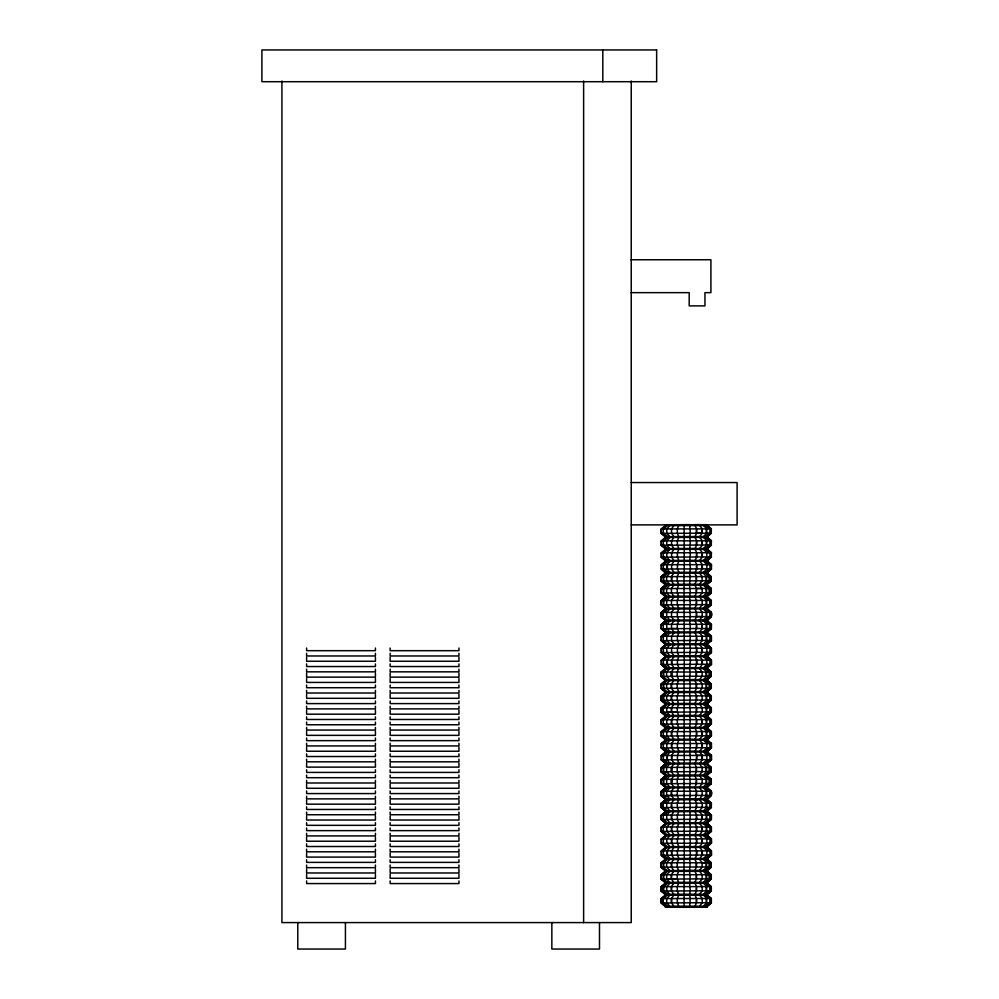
<?xml version="1.0" encoding="UTF-8"?>
<svg xmlns="http://www.w3.org/2000/svg" width="999" height="999" viewBox="0 0 999 999"><rect width="100%" height="100%" fill="white"/><g stroke="black" fill="none" stroke-linecap="round" stroke-linejoin="round"><path stroke-width="1.5" d="M684.14 525.474L684.165 536.55L707.429 536.6L711.388 533.179L661.188 533.354L661.176 529.095L665.297 525.649L707.404 525.536L711.375 528.921L711.188 533.229L707.429 536.6M707.467 548.526L711.226 545.142L711.413 540.846L707.442 537.45L684.165 537.4L684.203 548.476L707.467 548.526L711.425 545.104L709.29 545.067L705.581 548.501M707.504 560.451L711.251 557.067L711.438 552.772L707.467 549.375L684.203 549.325L684.24 560.389L707.504 560.451L711.45 557.03L709.327 556.992L705.606 560.427M707.367 572.402L711.288 568.993L711.475 564.697L707.504 561.301L699.812 561.226L684.24 561.251L684.265 572.315L678.596 572.34M684.04 585.102L684.065 596.166L707.329 596.216L711.288 592.794L711.276 588.548L707.304 585.152L665.197 585.264L661.076 588.723L661.088 592.981L665.059 596.366L666.333 596.403M684.065 597.015L684.103 608.091L707.367 608.141L711.313 604.72L711.3 600.461L707.329 597.077L665.234 597.19L661.113 600.636L661.126 604.894L665.097 608.291L666.37 608.316M684.103 608.94L684.128 620.017L694.992 619.992L696.615 616.558L696.603 612.3L694.954 608.915L665.272 609.103L661.151 612.562L661.163 616.82L665.134 620.217L666.408 620.242M684.14 620.866L684.165 631.93L689.71 631.917L690.346 628.483L689.685 620.854L665.297 621.028L661.176 624.487L661.188 628.746L665.159 632.13L666.433 632.167M689.747 643.843L690.359 636.151L689.71 632.767L684.165 632.792L684.203 643.856L703.571 643.856L706.793 640.421L706.78 636.163L703.533 632.792L699.325 632.779M707.092 667.794L711.488 664.335L711.475 660.077L707.504 656.68L699.812 656.618L684.24 656.63L684.265 667.707L678.596 667.732M684.028 680.481L684.065 691.558L707.329 691.608L711.288 688.186L711.276 683.928L707.304 680.531L665.197 680.644L661.076 684.103L661.088 688.361L665.059 691.758L666.333 691.783M684.065 692.407L684.103 703.471L707.367 703.533L711.313 700.112L711.3 695.853L707.329 692.457L665.234 692.569L661.113 696.028L661.126 700.287L665.097 703.671L666.37 703.708M684.103 704.32L684.128 715.396L707.404 715.446L711.35 712.025L711.338 707.779L707.367 704.382L665.272 704.495L661.151 707.954L661.163 712.212L665.134 715.596L666.395 715.634M684.14 716.246L684.165 727.322L707.429 727.372L711.388 723.95L711.375 719.692L707.404 716.308L665.297 716.42L661.176 719.867L661.188 724.125L665.159 727.522L666.433 727.547M684.165 728.171L684.203 739.248L707.467 739.297L711.425 735.876L711.413 731.618L707.429 728.221L665.334 728.333L661.213 731.792L661.226 736.051L665.197 739.447L666.47 739.472M684.203 740.097L684.24 751.161L707.504 751.223L711.45 747.801L711.438 743.543L707.467 740.147L684.203 740.097L665.371 740.259L661.251 743.718L661.263 747.976L665.234 751.36L684.24 751.161M707.092 763.186L711.488 759.727L711.475 755.469L707.504 752.072L699.812 751.997L684.24 752.022L684.265 763.086L678.596 763.111M684.028 775.861L684.065 786.937L707.329 786.987L711.288 783.566L711.276 779.307L707.292 775.923L665.197 776.036L661.076 779.482L661.088 783.74L665.059 787.137L666.333 787.175M684.065 787.786L684.103 798.863L689.647 798.85L690.272 795.416L689.61 787.774L665.234 787.949L661.113 791.408L661.126 795.666L665.097 799.063L666.37 799.088M684.103 799.712L684.128 810.788L694.979 810.763L696.615 807.329L696.603 803.071L694.954 799.687L665.272 799.874L661.138 803.333L661.151 807.592L665.134 810.988L666.395 811.013M684.14 811.638L684.165 822.701L689.71 822.689L690.321 814.997L689.672 811.625L678.733 811.663L677.334 815.047L677.347 819.305L678.771 822.726L684.228 822.714M689.747 834.615L690.359 826.922L689.71 823.538L684.165 823.551L684.203 834.627L706.193 834.652L709.914 831.23L711.413 831.255L711.4 826.997L707.429 823.613L705.544 823.588M707.467 835.539L711.438 838.923L709.927 838.885L706.193 835.501L684.203 835.476L684.24 846.553L707.504 846.603L711.45 843.181L711.438 838.923L707.467 835.539L705.581 835.501M707.092 858.566L711.488 855.107L711.475 850.848L707.504 847.452L699.799 847.389L684.24 847.402L684.265 858.478L678.596 858.503M684.028 871.253L684.065 882.317L707.329 882.379L711.288 878.958L711.276 874.699L707.292 871.303L665.197 871.415L661.076 874.874L661.088 879.132L665.059 882.529L666.333 882.554M684.065 883.178L684.103 894.242L707.367 894.305L711.313 890.883L711.3 886.625L707.329 883.228L665.234 883.341L661.113 886.8L661.126 891.058L665.097 894.442L666.37 894.48M684.103 895.092L684.128 906.168L707.392 906.218L711.35 902.796L711.338 898.538L707.367 895.154L665.259 895.266L661.138 898.713L661.151 902.971L665.134 906.368L666.395 906.405M689.71 536.538L690.346 533.104L689.685 525.462M689.747 548.451L690.359 540.771L689.71 537.387M689.785 560.377L690.396 552.684L689.747 549.313M684.003 572.327L689.809 572.302L690.446 568.868L689.785 561.226M665.434 573.339L661.038 576.798L661.051 581.056L665.034 584.44L689.572 584.228L690.197 576.535L689.547 573.164L695.129 573.151M689.61 596.153L690.234 592.719L689.572 585.077M689.647 608.079L690.272 604.645L689.61 597.002M689.672 619.992L690.309 616.558L689.647 608.928M689.785 655.769L690.396 648.076L689.747 644.692L684.203 644.705L684.24 655.781L707.504 655.831L711.45 652.409L711.438 648.151L707.467 644.767L705.581 644.73M684.003 667.707L689.809 667.682L690.434 660.002L689.785 656.618M665.434 668.718L661.038 672.177L661.051 676.435L665.022 679.832L689.572 679.62L690.197 671.927L689.547 668.543L695.129 668.531M689.61 691.533L690.222 683.84L689.572 680.469M689.647 703.458L690.272 700.024L689.61 692.394M689.672 715.384L690.309 711.95L689.647 704.307M689.71 727.309L690.321 719.617L689.672 716.233M689.747 739.223L690.359 731.53L689.71 728.159M689.772 751.148L690.396 743.456L689.747 740.084M683.99 763.086L689.809 763.074L690.446 759.64L689.785 751.997M667.032 764.073L664.997 764.148L661.038 767.569L661.051 771.827L665.022 775.212L689.572 774.999L690.209 771.565L689.547 763.923L695.129 763.923M689.61 786.925L690.234 783.491L689.572 775.848M689.672 810.763L690.309 807.329L689.647 799.699M689.772 846.54L690.409 843.106L689.747 835.464M683.99 858.478L689.809 858.453L690.446 855.019L689.785 847.389M665.434 859.49L661.038 862.949L661.051 867.207L665.022 870.604L689.572 870.391L690.184 862.699L689.535 859.315L695.129 859.302M689.61 882.304L690.234 878.87L689.572 871.24M689.635 894.23L690.272 890.796L689.61 883.153M689.672 906.155L690.297 898.463L689.647 895.079M678.746 525.499L677.334 528.883L677.347 533.141L678.771 536.575L684.165 536.55M684.165 537.4L678.771 537.425L677.372 540.809L677.384 545.067L678.808 548.501L684.203 548.476M684.203 549.325L678.808 549.35L677.409 552.734L677.422 556.992L678.833 560.414L684.24 560.389M684.24 561.251L678.845 561.263L677.434 564.66L677.447 568.918L678.87 572.34L673.713 572.377M678.633 585.114L677.235 588.511L677.247 592.769L678.671 596.191L684.065 596.166M678.671 597.04L677.272 600.424L677.285 604.682L678.708 608.116L684.103 608.091M678.708 608.965L677.297 612.35L677.31 616.608L678.733 620.029L684.203 620.017M678.733 620.891L677.334 624.275L677.347 628.533L678.771 631.955L684.24 631.942M684.24 656.63L678.845 656.655L677.434 660.039L677.447 664.298L678.87 667.732L673.713 667.757M678.633 680.506L677.235 683.89L677.247 688.149L678.671 691.57L684.065 691.558M678.671 692.432L677.272 695.816L677.285 700.074L678.696 703.496L684.103 703.471M678.708 704.345L677.297 707.742L677.31 712L678.733 715.421L684.128 715.396M678.733 716.271L677.334 719.655L677.347 723.913L678.771 727.347L684.165 727.322M678.771 728.196L677.372 731.58L677.384 735.838L678.808 739.26L684.203 739.248M678.808 740.122L677.409 743.506L677.422 747.764L678.833 751.186M684.24 752.022L678.845 752.035L677.434 755.431L677.447 759.69L678.87 763.111L673.713 763.149M678.633 775.886L677.235 779.282L677.247 783.541L678.671 786.962L684.065 786.937M678.671 787.811L677.272 791.196L677.285 795.454L678.696 798.888L684.103 798.863M678.708 799.737L677.297 803.121L677.31 807.379L678.733 810.801L684.203 810.788M684.203 835.476L678.808 835.501L677.409 838.885L677.422 843.144L678.833 846.578L684.24 846.553M684.24 847.402L678.845 847.427L677.434 850.811L677.447 855.069L678.87 858.491L673.713 858.528M678.633 871.278L677.235 874.662L677.247 878.92L678.671 882.342L684.065 882.317M678.671 883.203L677.272 886.588L677.285 890.846L678.696 894.267L684.103 894.242M678.708 895.116L677.297 898.513L677.31 902.771L678.733 906.193L684.128 906.168M695.017 536.525L696.653 533.091L696.64 528.833L694.992 525.462M695.054 548.451L696.678 545.017L696.665 540.759L695.029 537.387M695.092 560.377L696.715 556.942L696.703 552.684L695.054 549.3M689.809 572.302L695.129 572.302L696.753 568.868L696.74 564.61L695.092 561.226M689.572 584.228L694.879 584.228L696.515 580.794L696.503 576.535L694.854 573.151L699.837 573.151M694.917 596.141L696.54 592.707L696.528 588.448L694.892 585.077M694.954 608.066L696.578 604.632L696.565 600.374L694.917 597.002M695.054 643.843L696.678 640.409L696.665 636.151L695.017 632.767L689.61 632.779M695.092 655.756L696.715 652.322L696.703 648.064L695.054 644.692L689.747 644.692M689.809 667.682L695.117 667.682L696.753 664.248L696.74 659.989L695.092 656.605M689.572 679.62L694.879 679.607L696.515 676.173L696.503 671.915L694.854 668.543L699.837 668.543M694.917 691.533L696.54 688.099L696.528 683.84L694.892 680.456M694.954 703.458L696.578 700.024L696.565 695.766L694.917 692.382M694.992 715.371L696.615 711.937L696.603 707.679L694.954 704.307M695.017 727.297L696.64 723.863L696.628 719.605L694.992 716.233M695.054 739.223L696.678 735.788L696.665 731.53L695.017 728.146M695.092 751.148L696.715 747.714L696.703 743.456L695.054 740.072M689.809 763.074L695.117 763.074L696.753 759.64L696.74 755.381L695.092 751.997M689.572 774.999L694.879 774.999L696.503 771.565L696.503 767.307L694.854 763.923L699.837 763.923M694.917 786.912L696.54 783.478L696.528 779.22L694.879 775.848M695.054 834.602L696.678 831.168L696.665 826.91L695.017 823.538L689.61 823.551M695.092 846.528L696.715 843.094L696.703 838.835L695.054 835.464M689.809 858.453L695.117 858.453L696.753 855.019L696.74 850.761L695.092 847.377M689.572 870.391L694.879 870.379L696.503 866.945L696.49 862.686L694.854 859.315L699.837 859.315M694.917 882.304L696.54 878.87L696.528 874.612L694.879 871.228M694.954 894.23L696.578 890.796L696.565 886.538L694.917 883.153M694.979 906.143L696.615 902.709L696.603 898.451L694.954 895.079M678.771 536.575L673.888 536.6L671.553 533.179L671.54 528.921L673.85 525.536M678.808 548.501L673.925 548.526L671.578 545.104L671.578 540.846L673.888 537.45L678.771 537.425M678.833 560.414L673.95 560.451L671.615 557.03L671.603 552.772L673.925 549.375L678.808 549.35M669.68 572.415L673.988 572.365L671.653 568.955L671.64 564.697L673.963 561.301L678.845 561.263M673.751 584.303L671.415 580.881L671.403 576.623L673.713 573.226L679.108 573.201M678.671 596.191L673.788 596.216L671.453 592.794L671.44 588.548L673.751 585.152M678.708 608.116L673.813 608.141L671.478 604.72L671.465 600.461L673.788 597.077M678.733 620.029L673.85 620.067L671.515 616.645L671.503 612.387L673.826 608.99M679.008 631.955L673.888 631.992L671.553 628.571L671.54 624.313L673.85 620.916M679.045 643.88L673.925 643.905L671.578 640.496L671.565 636.238L673.888 632.842L679.008 632.817M684.24 655.781L673.95 655.831L671.615 652.409L671.603 648.151L673.925 644.767L679.045 644.73M678.845 656.655L673.95 656.68L671.64 660.077L671.653 664.335L673.988 667.757L669.68 667.794M673.751 680.531L671.44 683.928L671.44 688.186L673.788 691.608L678.671 691.57M673.788 692.457L671.465 695.853L671.478 700.112L673.813 703.533L678.696 703.496M673.826 704.382L671.503 707.767L671.515 712.037L673.85 715.446L678.733 715.421M673.85 716.308L671.54 719.692L671.54 723.95L673.888 727.372L678.771 727.347M673.888 728.221L671.565 731.618L671.578 735.876L673.925 739.297L678.808 739.26M673.925 740.147L671.603 743.543L671.615 747.801L673.95 751.223M678.845 752.035L673.95 752.072L671.64 755.469L671.64 759.727L673.988 763.136L669.68 763.186M673.751 775.923L671.428 779.307L671.44 783.566L673.788 786.987L678.671 786.962M673.788 787.849L671.465 791.233L671.478 795.491L673.813 798.913L678.696 798.888M673.813 799.762L671.503 803.159L671.515 807.417L673.85 810.838L678.97 810.813M678.97 811.663L673.85 811.688L671.54 815.084L671.54 819.342L673.888 822.764L679.008 822.726M678.845 847.427L673.95 847.452L671.64 850.848L671.64 855.107L673.988 858.528L669.68 858.566M673.751 871.303L671.428 874.699L671.44 878.958L673.788 882.379L678.671 882.342M673.788 883.228L671.465 886.625L671.478 890.883L673.813 894.305L678.696 894.267M673.813 895.154L671.503 898.538L671.503 902.796L673.85 906.218L678.733 906.193M699.737 536.538L702.247 533.104L702.235 528.846L699.7 525.462M699.775 548.451L702.285 545.029L702.272 540.771L699.737 537.387M699.799 560.377L702.309 556.942L702.297 552.684L699.775 549.313M695.129 572.302L699.837 572.302L702.347 568.868L702.334 564.61L699.812 561.226M694.879 584.228L699.6 584.228L702.11 580.794L702.097 576.535L699.575 573.164M699.637 596.153L702.147 592.719L702.135 588.461L699.6 585.077M699.662 608.079L702.172 604.645L702.172 600.387L699.637 597.002M694.717 620.854L699.7 620.854L702.235 624.225L702.247 628.483L699.737 631.917L694.742 631.917M699.775 643.843L702.285 640.409L702.272 636.151L699.737 632.767L694.755 632.767M699.799 655.769L702.309 652.335L702.297 648.076L699.775 644.692L695.054 644.692M695.117 667.682L699.837 667.682L702.347 664.26L702.334 660.002L699.812 656.618M694.879 679.607L699.6 679.62L702.11 676.186L702.097 671.927L699.562 668.543M699.637 691.533L702.147 688.099L702.135 683.84L699.6 680.469M699.662 703.458L702.172 700.024L702.16 695.766L699.637 692.394M699.7 715.384L702.21 711.95L702.197 707.692L699.675 704.307M699.737 727.309L702.247 723.875L702.235 719.617L699.7 716.233M699.775 739.223L702.285 735.788L702.272 731.53L699.737 728.159M699.799 751.148L702.309 747.714L702.297 743.456L699.775 740.084M695.117 763.074L699.837 763.074L702.347 759.64L702.334 755.381L699.812 751.997M694.879 774.999L699.6 774.999L702.11 771.565L702.097 767.307L699.562 763.923M699.637 786.925L702.147 783.491L702.135 779.232L699.6 775.848M689.61 787.774L699.637 787.774L702.16 791.158L702.172 795.416L699.662 798.85L694.68 798.85M694.954 799.687L699.675 799.699L702.197 803.071L702.21 807.329L699.7 810.763L694.717 810.763M694.717 811.625L699.7 811.625L702.235 814.997L702.247 819.255L699.737 822.689L694.742 822.689M699.775 834.615L702.285 831.18L702.272 826.922L699.737 823.538L694.755 823.538M699.799 846.54L702.309 843.106L702.297 838.848L699.775 835.464M695.117 858.453L699.837 858.453L702.347 855.019L702.334 850.761L699.799 847.389M694.879 870.379L699.6 870.391L702.11 866.957L702.097 862.699L699.562 859.315M699.637 882.304L702.147 878.87L702.135 874.612L699.6 871.24M699.662 894.23L702.172 890.796L702.16 886.538L699.637 883.153M699.7 906.155L702.21 902.721L702.197 898.463L699.675 895.079M669.817 525.561L666.745 528.971L666.758 533.229L669.854 536.638L673.888 536.6M673.888 537.45L669.854 537.487L666.77 540.884L666.783 545.142L669.879 548.563L673.925 548.526M673.925 549.375L669.879 549.413L666.808 552.809L666.82 557.067L669.917 560.489L673.95 560.451M673.963 561.301L669.917 561.338L666.845 564.735L666.857 568.993L669.954 572.402L666.758 572.452M669.717 585.189L666.645 588.586L666.658 592.844L669.742 596.253L673.788 596.216M669.742 597.102L666.67 600.511L666.683 604.77L669.78 608.179L673.813 608.141M669.78 609.028L666.708 612.424L666.72 616.683L669.817 620.104L673.85 620.067M669.817 620.953L666.745 624.35L666.758 628.608L669.842 632.03L674.275 631.992M674.275 632.842L669.854 632.879L666.77 636.276L666.783 640.534L669.879 643.943L674.313 643.918M669.717 680.569L666.633 683.965L666.645 688.224L669.742 691.645L673.788 691.608M669.742 692.494L666.67 695.891L666.683 700.149L669.78 703.558L673.813 703.533M669.78 704.42L666.708 707.816L666.72 712.075L669.817 715.484L673.85 715.446M669.817 716.333L666.745 719.742L666.758 724L669.842 727.409L673.888 727.372M669.854 728.259L666.77 731.655L666.783 735.913L669.879 739.335L673.925 739.297M669.879 740.184L666.808 743.581L666.82 747.839L669.917 751.26M673.95 752.072L669.917 752.11L666.845 755.506L666.857 759.764L669.954 763.174L666.758 763.224M669.717 775.961L666.633 779.357L666.645 783.616L669.742 787.025L673.788 786.987M669.742 787.874L666.67 791.283L666.683 795.541L669.78 798.95L673.813 798.913M669.78 799.799L666.708 803.196L666.72 807.454L669.817 810.876L673.85 810.838M673.85 811.688L669.817 811.725L666.745 815.122L666.758 819.38L669.842 822.789L674.275 822.764M669.717 871.34L666.633 874.737L666.645 878.995L669.742 882.417L673.788 882.379M669.742 883.266L666.67 886.662L666.683 890.921L669.78 894.33L673.813 894.305M669.78 895.191L666.708 898.588L666.72 902.846L669.817 906.255L673.85 906.218M703.533 536.55L706.755 533.116L706.743 528.858L703.508 525.474M703.571 548.476L706.793 545.042L706.78 540.784L703.533 537.4M703.608 560.389L706.83 556.967L706.817 552.709L703.571 549.325M699.837 572.302L703.633 572.315L706.867 568.881L706.855 564.622L703.608 561.251M699.6 584.228L703.396 584.24L706.618 580.819L706.605 576.56L703.371 573.176L707.542 573.226L711.038 576.66L711.051 580.918L707.13 584.328L711.251 580.881L711.238 576.623L707.267 573.226M703.433 596.166L706.655 592.732L706.643 588.473L703.408 585.102M703.471 608.091L706.693 604.657L706.68 600.399L703.433 597.015M703.608 655.781L706.83 652.347L706.817 648.089L703.571 644.705L699.775 644.692M699.837 667.682L703.633 667.707L706.855 664.273L706.842 660.014L703.608 656.63M699.6 679.62L703.396 679.632L706.618 676.198L706.605 671.94L703.371 668.556M703.433 691.558L706.655 688.124L706.643 683.865L703.396 680.481M703.471 703.471L706.693 700.049L706.68 695.791L703.433 692.407M703.496 715.396L706.718 711.962L706.718 707.704L703.471 704.32M703.533 727.322L706.755 723.888L706.743 719.63L703.508 716.246M703.571 739.248L706.793 735.813L706.78 731.555L703.533 728.171M703.608 751.161L706.83 747.739L706.817 743.481L703.571 740.097M699.837 763.074L703.633 763.086L706.855 759.652L706.842 755.394L703.608 752.022M699.6 774.999L703.396 775.012L706.618 771.59L706.605 767.332L703.371 763.948L707.542 763.998L711.038 767.432L711.051 771.69L707.13 775.099L711.251 771.653L711.238 767.394L707.267 763.998M703.433 786.937L706.655 783.503L706.643 779.245L703.396 775.861M699.25 798.85L703.471 798.863L706.693 795.429L706.68 791.171L703.433 787.786L699.637 787.774M703.571 834.627L706.793 831.193L706.78 826.935L703.533 823.551L699.312 823.551M703.608 846.553L706.83 843.119L706.817 838.86L703.571 835.476M699.837 858.453L703.633 858.478L706.855 855.044L706.842 850.786L703.608 847.402M699.6 870.391L703.396 870.404L706.618 866.97L706.605 862.711L703.371 859.327M703.433 882.317L706.655 878.895L706.643 874.637L703.396 871.253M703.471 894.242L706.693 890.821L706.68 886.563L703.433 883.178M703.496 906.168L706.718 902.734L706.705 898.476L703.471 895.092M666.895 525.611L663.274 529.008L661.176 529.095M663.885 529.008L665.696 527.31M669.854 537.487L666.932 537.524L663.311 540.934L661.213 541.021L661.226 545.279L665.197 548.676L669.879 548.563M663.923 540.934L667.544 537.524M669.879 549.413L666.97 549.45L663.348 552.859L661.251 552.947L661.263 557.205L665.234 560.601L669.917 560.489M663.948 552.859L667.569 549.45M669.917 561.338L667.007 561.376L663.373 564.785L661.288 564.872L661.301 569.13L665.272 572.514M663.985 564.785L667.607 561.376M667.369 573.301L663.748 576.71L663.761 580.968L667.394 584.378M666.795 585.227L663.174 588.636L661.076 588.723L663.211 588.748M667.407 585.227L663.786 588.636L663.798 592.894L665.609 594.592M666.832 597.14L663.211 600.549L661.113 600.636L663.249 600.674M667.432 597.14L663.811 600.549L663.823 604.807L665.646 606.518M666.87 609.065L663.249 612.474L661.151 612.562L662.662 612.599M663.848 612.474L667.469 609.065M666.895 620.991L663.274 624.4L661.176 624.487L663.311 624.512M664.785 623.551L667.507 620.991M669.854 632.879L666.932 632.916L663.311 636.326L661.213 636.413L661.226 640.671L665.197 644.055L667.569 643.98M664.822 635.464L667.532 632.916M670.404 644.805L666.97 644.842L663.348 648.239L661.251 648.326L661.263 652.584L665.234 655.981L667.607 655.906M665.559 670.391L663.748 672.09L663.761 676.348M666.795 680.606L663.174 684.015L661.076 684.103L662.587 684.14M665.596 682.317L663.786 684.015L663.786 688.274M666.832 692.532L663.211 695.941L661.113 696.028M665.621 694.23L663.811 695.941L663.823 700.199L667.469 703.608M666.87 704.457L663.236 707.866L661.151 707.954M663.848 707.866L665.659 706.156M666.895 716.37L663.274 719.779L661.176 719.867M663.885 719.779L665.696 718.081M666.932 728.296L663.311 731.705L661.213 731.792M663.91 731.705L667.532 728.296M666.97 740.222L663.348 743.631L661.251 743.718L662.762 743.756M663.948 743.631L667.569 740.222M666.995 752.147L663.373 755.556L661.276 755.644L661.288 759.902L665.272 763.286L661.488 759.852L661.475 755.594L665.396 752.185L669.917 752.11M663.985 755.556L667.607 752.147M667.369 764.073L663.748 767.482L663.761 771.74L665.584 773.438M666.795 775.998L663.174 779.395L661.076 779.482L663.211 779.52M667.394 775.998L663.773 779.395L663.786 783.653L665.609 785.364M661.126 795.666L671.478 795.491L671.465 791.233L661.113 791.408L663.236 791.445L666.832 787.911M667.432 787.911L663.811 791.32L663.823 795.579L665.646 797.289M666.857 799.837L663.236 803.246L661.138 803.333L663.274 803.371M664.747 802.397L667.469 799.837M669.817 811.725L666.895 811.762L663.274 815.172L661.176 815.259L661.188 819.517L665.159 822.901L666.433 822.939M664.785 814.322L667.507 811.762M670.366 823.651L666.932 823.688L663.311 827.085L661.213 827.184L661.226 831.43L665.197 834.827L666.47 834.864M706.505 798.139L708.316 796.428M665.559 861.163L663.748 862.861L663.761 867.12M666.795 871.378L663.174 874.787L661.076 874.874L662.587 874.912M665.584 873.089L663.773 874.787L663.786 879.045M666.832 883.303L663.211 886.712L661.113 886.8M665.621 885.002L663.811 886.712L663.823 890.971L667.469 894.367M666.857 895.229L663.236 898.625L661.138 898.713M663.848 898.625L665.659 896.927M705.544 536.575L709.253 533.154L710.726 533.191L706.768 536.6M706.168 536.575L709.877 533.141L709.864 528.883L706.131 525.499M706.193 548.501L709.914 545.067L709.902 540.809L706.168 537.425M706.231 560.414L709.939 556.992L709.927 552.734L706.193 549.35M706.568 571.49L709.352 568.918L711.488 568.955L707.092 572.415M703.633 572.315L706.268 572.34L709.977 568.918L709.964 564.66L706.231 561.263M706.33 583.416L709.115 580.844L709.103 576.585L711.038 576.66M703.396 584.24L706.031 584.265L709.74 580.844L711.051 580.918M706.368 595.342L709.153 592.769L709.14 588.511L711.276 588.548L707.304 585.152M706.056 596.191L709.777 592.769L711.288 592.794L707.329 596.216M706.405 607.255L709.19 604.695M706.093 608.116L709.802 604.682L711.313 604.72L707.367 608.141M706.43 619.18L709.228 616.608M702.959 620.017L706.131 620.029L709.839 616.608L711.35 616.645L711.338 612.387L707.367 608.99L694.954 608.915M706.468 631.106L709.253 628.533M706.505 643.031L709.29 640.459M705.606 655.806L709.327 652.384M706.231 655.806L709.939 652.372L711.45 652.409L707.504 655.831M705.644 667.732L709.352 664.298M703.633 667.707L706.268 667.732L709.977 664.298L711.488 664.335L707.367 667.794M705.406 679.657L707.267 677.946M703.396 679.632L706.031 679.657L709.74 676.223L709.727 671.965L705.993 668.581L707.542 668.606L711.038 672.052L711.051 676.311L707.13 679.72L711.251 676.261L711.238 672.002L707.267 668.618M705.444 691.583L707.292 689.859M706.056 691.57L709.777 688.149L709.765 683.89L706.031 680.506M705.469 703.496L708.254 700.936M706.093 703.496L709.802 700.074L709.789 695.816L706.056 692.432M705.506 715.421L708.291 712.849M706.131 715.421L709.839 712L709.827 707.742L706.093 704.345M705.544 727.347L708.328 724.774M706.156 727.347L709.877 723.913L709.864 719.655L706.131 716.271M705.569 739.272L709.29 735.838L711.425 735.876L709.327 735.963M706.193 739.26L709.914 735.838L709.902 731.58L706.168 728.196M705.606 751.186L709.327 747.764L711.45 747.801L709.352 747.889M706.231 751.186L709.939 747.764L709.927 743.506L706.193 740.122M706.568 762.262L709.352 759.69M703.633 763.086L706.268 763.111L709.977 759.69L711.488 759.727L709.39 759.814M706.33 774.188L709.115 771.615L709.103 767.357L710.576 767.394L706.605 763.998M703.396 775.012L706.018 775.037L709.74 771.615L711.051 771.69M706.368 786.113L709.153 783.541L709.14 779.282L711.276 779.307L707.292 775.923M706.056 786.962L709.777 783.541L711.288 783.566L707.329 786.987M706.405 798.026L709.19 795.466M703.471 798.863L706.093 798.888L709.802 795.454L711.313 795.491L711.3 791.233L707.329 787.849L703.433 787.786M706.43 809.952L709.215 807.379M706.468 821.877L709.253 819.305M709.29 831.23L705.569 834.652L707.467 834.677L711.413 831.255L707.467 834.677M705.606 846.578L709.327 843.156M706.231 846.578L709.939 843.144L711.45 843.181L711.238 838.973M705.644 858.503L709.352 855.069M703.633 858.478L706.268 858.491L709.977 855.069L711.488 855.107L707.367 858.566M705.406 870.429L707.255 868.718M703.396 870.404L706.018 870.429L709.74 866.995L709.727 862.736L705.993 859.352M705.431 882.354L707.292 880.631M706.056 882.342L709.777 878.92L709.765 874.662L706.031 871.278M705.469 894.267L708.254 891.707M706.093 894.267L709.802 890.846L709.789 886.588L706.056 883.203M705.506 906.193L708.291 903.62M706.131 906.193L709.839 902.771L709.827 898.513L706.093 895.116M665.297 525.649L661.375 529.058L661.388 533.316L665.334 536.713L669.854 536.638M662.037 529.058L665.958 525.649M666.932 537.524L665.334 537.562L661.413 540.983L661.425 545.242L665.371 548.638M662.075 540.983L665.996 537.562M666.97 549.45L665.371 549.487L661.45 552.897L661.463 557.155L665.396 560.564M666.021 549.487L661.912 552.947L665.858 549.525M667.007 561.376L665.409 561.413L661.488 564.822L661.5 569.08L664.997 572.527L666.271 572.552M666.058 561.413L661.937 564.86L665.896 561.45M706.605 536.638L710.726 533.191M706.643 548.563L710.764 545.104L706.805 548.526M665.197 585.264L661.276 588.673L661.288 592.931L665.234 596.328L669.742 596.253M706.68 560.489L710.789 557.03L706.842 560.451M665.234 597.19L661.313 600.599L661.326 604.857L665.259 608.254L669.78 608.179M665.272 609.103L661.35 612.524L661.363 616.783L665.297 620.179L669.817 620.104M665.921 609.103L661.8 612.562L661.813 616.82L665.796 620.217M706.468 584.34L710.389 580.918M665.297 621.028L661.375 624.437L661.388 628.696L665.334 632.105L669.842 632.03M665.958 621.028L661.837 624.487L665.796 621.066M706.505 596.253L710.426 592.844M666.932 632.916L665.334 632.954L661.413 636.363L661.425 640.621L665.371 644.018M665.996 632.954L661.875 636.4L665.821 632.979M706.543 608.179L710.464 604.77M666.97 644.842L665.371 644.879L661.45 648.289L661.463 652.547L665.396 655.943M666.021 644.879L661.912 648.326L665.858 644.904M706.58 620.104L710.501 616.695M711.151 616.683C700.611 624.999 715.122 616.82 711.138 612.424L707.367 608.99M667.607 656.755L665.409 656.793L661.276 660.252L661.288 664.51L665.272 667.906M666.058 656.793L661.937 660.252L665.896 656.83M706.605 632.03L710.526 628.608M702.247 628.483L711.388 628.571L707.429 631.992L711.388 628.571L711.375 624.313L707.404 620.916L699.288 620.854M706.643 643.943L710.564 640.534M665.197 680.644L661.276 684.065L661.288 688.323L665.234 691.72L669.742 691.645M702.285 640.409L711.425 640.496L707.304 643.943L711.425 640.496L711.413 636.238L707.429 632.842L705.544 632.817M706.68 655.868L710.601 652.459M665.234 692.569L661.313 695.978L661.326 700.237L665.259 703.646L669.78 703.558M661.962 695.978L665.883 692.569L661.775 696.028L661.788 700.287L665.759 703.671M709.652 665.234L706.705 667.794L709.839 665.197M665.272 704.495L661.35 707.904L661.363 712.162L665.297 715.559L669.817 715.484M662 707.904L665.921 704.495M706.468 679.72L710.589 676.261L706.63 679.682M665.297 716.42L661.375 719.829L661.388 724.088L665.334 727.484L669.842 727.409M662.037 719.829L665.958 716.408M706.505 691.645L710.626 688.186L706.668 691.608M706.343 681.355L709.14 683.89L709.153 688.149L711.288 688.186L707.329 691.608M665.334 728.333L661.413 731.755L661.425 736.013L665.371 739.41L669.879 739.335M662.062 731.755L665.996 728.333M706.543 703.571L710.651 700.112L706.705 703.533M709.19 700.074L711.313 700.112L707.367 703.533M665.371 740.259L661.45 743.668L661.463 747.926L665.396 751.335M666.021 740.259L661.912 743.718L665.858 740.296M706.58 715.484L710.689 712.037L706.743 715.459M709.215 712L711.35 712.025L707.404 715.446M666.058 752.185L661.937 755.631L665.896 752.21M706.605 727.409L710.726 723.95L706.768 727.372M665.159 764.11L661.038 767.569L663.174 767.594M709.253 723.925L711.388 723.95L707.429 727.372M706.643 739.335L710.764 735.876L706.805 739.297M665.197 776.036L661.276 779.445L661.288 783.703L665.234 787.1L669.742 787.025M706.68 751.26L710.789 747.801L706.842 751.223M665.234 787.949L661.313 791.37L661.326 795.629L665.259 799.025L669.78 798.95M706.705 763.174L710.826 759.727L710.813 755.469L706.842 752.072M707.367 763.174L711.288 759.764L711.276 755.506L707.504 752.072M665.272 799.874L661.35 803.296L661.35 807.554L665.297 810.951L669.817 810.876M665.921 799.874L661.8 803.333L661.813 807.592L665.784 810.976M706.468 775.112L710.389 771.69M666.895 811.762L665.297 811.8L661.375 815.209L661.388 819.467L665.334 822.876L670.366 822.801M665.958 811.8L661.837 815.259L665.796 811.837M706.505 787.025L710.426 783.616M666.932 823.688L665.334 823.725L661.413 827.135L661.425 831.393L665.371 834.789L667.569 834.752M665.983 823.725L661.875 827.172L665.821 823.75M706.543 798.95L710.464 795.541M711.113 795.541C700.574 803.845 715.084 795.679 711.101 791.283L707.329 787.849M667.569 835.601L665.371 835.651L661.251 839.098L661.263 843.356L665.234 846.752L667.607 846.677M666.021 835.639L661.912 839.098L665.858 835.676M706.568 810.876L710.501 807.454M702.21 807.329L711.35 807.417L707.392 810.838L711.35 807.417L711.338 803.159L707.367 799.762L699.675 799.699M667.607 847.527L665.396 847.564L661.276 851.023L661.288 855.281L665.259 858.678M666.058 847.564L661.937 851.023L665.896 847.602M706.605 822.801L710.526 819.38M702.247 819.255L711.388 819.342L707.267 822.789L711.388 819.342L711.375 815.084L707.404 811.688L705.506 811.663M706.643 834.714L710.564 831.305M665.197 871.415L661.276 874.837L661.288 879.095L665.234 882.492L669.742 882.417M706.68 846.64L709.615 844.08M665.234 883.341L661.313 886.75L661.326 891.008L665.259 894.417L669.78 894.33M710.277 844.08L707.504 846.603M661.962 886.75L665.883 883.341L661.775 886.8L661.788 891.046L665.759 894.442M706.705 858.566L709.652 856.006M665.259 895.266L661.338 898.675L661.35 902.934L665.297 906.33L669.817 906.255M662 898.675L665.921 895.266M706.468 870.491L710.589 867.032L706.63 870.454M706.305 860.201L709.103 862.749L709.115 866.995C716.708 865.184 699.312 875.748 711.251 867.032L711.238 862.774L707.267 859.377M706.505 882.417L710.626 878.958L706.668 882.379M706.343 872.127L709.14 874.662L709.153 878.92L711.288 878.958L707.329 882.379M706.543 894.33L710.651 890.883L706.705 894.305M709.19 890.846L711.313 890.883L707.367 894.305M706.568 906.255L710.689 902.809L706.743 906.218M709.215 902.771L711.35 902.796L707.392 906.218M661.837 529.095L665.796 525.674M661.213 541.021L665.334 537.562M661.875 541.021L665.834 537.599M661.251 552.947L665.371 549.487M661.7 576.798C672.652 568.419 658.004 576.598 661.713 581.056L665.846 584.403L661.713 581.056M661.738 588.711C672.689 580.344 658.041 588.523 661.75 592.969L665.883 596.328L661.75 592.969M661.775 600.636C672.714 592.27 658.066 600.436 661.788 604.894L665.759 608.291M710.826 568.955C699.887 577.322 714.535 569.143 710.813 564.697L706.842 561.301M665.759 609.14L661.8 612.562L663.274 612.599M706.643 584.303L710.589 580.881M706.668 596.228L710.626 592.807M665.334 632.954L661.213 636.413L663.348 636.438M706.705 608.141L710.664 604.72M706.743 620.067L710.689 616.645M706.768 631.992L710.726 628.571M661.7 672.177C672.652 663.811 658.004 671.977 661.713 676.435L665.846 679.795L662.899 677.247M706.805 643.918L710.764 640.496M661.738 684.103C672.689 675.724 658.041 683.903 661.75 688.361L665.883 691.72L661.75 688.361M706.842 655.831L708.815 654.12M665.759 704.52L661.8 707.941L661.813 712.2L665.796 715.596M661.837 719.867L665.796 716.445M661.875 731.792L665.821 728.371M661.7 767.569C672.652 759.19 658.004 767.369 661.713 771.827C673.413 780.494 657.292 770.054 663.186 771.852M661.738 779.482C672.689 771.116 658.041 779.295 661.75 783.74L664.722 786.288M661.775 791.408C672.714 783.041 658.066 791.208 661.788 795.666L665.759 799.063M707.866 762.287L710.826 759.727M661.8 803.333L665.759 799.912M706.63 775.074L710.589 771.653M665.297 811.8L661.176 815.259L663.311 815.284M706.668 787L710.626 783.578M665.334 823.725L661.213 827.184L663.348 827.209M706.705 798.913L710.651 795.491M706.743 810.838L710.689 807.417M706.768 822.764L710.726 819.342M661.7 862.949C672.789 854.432 657.554 863.186 661.912 867.169M706.805 834.689L710.764 831.268M661.738 874.874C672.677 866.495 658.029 874.674 661.75 879.132L665.883 882.492L661.75 879.132M706.842 846.603L709.802 844.043M706.867 858.528L709.839 855.968M665.759 895.291L661.8 898.713L661.813 902.971L665.784 906.368M707.23 524.712L694.992 524.612M663.324 533.391L661.188 533.354L665.334 536.713M707.442 537.45L711.413 540.846L709.278 540.809L705.544 537.425M711.425 545.104L709.327 545.192M707.467 549.375L711.438 552.772L709.315 552.734L705.581 549.35M665.409 561.413L661.288 564.872L663.411 564.897M711.45 557.03L709.352 557.117M707.504 561.301L711.475 564.697L709.34 564.66L705.606 561.276M665.659 572.514L661.95 569.118L666.096 572.477M710.813 564.697L706.68 561.338M711.488 568.955L709.39 569.043M707.329 597.077L711.101 600.511L711.113 604.77M711.101 600.511L709.178 600.436M661.163 616.82L709.839 616.608L709.827 612.35L706.093 608.965M711.138 612.424L709.215 612.35M661.188 628.746L702.409 628.483M707.404 620.916L710.189 623.501M661.226 640.671L702.434 640.409M707.429 632.842L711.213 636.276L711.226 640.534M665.371 644.879L661.251 648.326L663.373 648.363M711.213 636.276L671.403 636.238M661.263 652.584L702.472 652.335M707.467 644.767L711.238 648.201L711.251 652.459M665.409 656.793L661.276 660.252L663.411 660.289M711.238 648.201L671.44 648.151M661.288 664.51L702.509 664.26M707.504 656.68L711.276 660.114L711.288 664.372M711.276 660.114L671.478 660.077M706.718 668.643L705.644 668.581M711.038 672.052L671.228 672.002M711.051 676.311L709.115 676.236L709.103 671.977L707.242 670.279M661.088 688.361L702.297 688.099M707.304 680.531L711.076 683.965L711.088 688.224M711.076 683.965L671.266 683.928M661.126 700.287L702.334 700.024M661.788 700.287L665.921 703.633M707.329 692.457L711.101 695.891L711.113 700.149M711.101 695.891L671.303 695.853M661.163 712.212L702.372 711.95M661.813 712.2L665.958 715.559M708.179 705.269L711.338 707.779L709.203 707.742L705.469 704.357M707.404 716.308L711.176 719.742L711.188 724M711.176 719.742L709.24 719.667M707.429 728.221L711.213 731.655L711.213 735.913L707.467 739.297M711.213 731.655L709.278 731.58L705.544 728.196M707.467 740.147L711.238 743.581L711.251 747.839L707.504 751.223M665.396 752.185L661.276 755.644L663.411 755.669M710.813 755.469L706.68 752.11M710.576 767.394L706.443 764.035M711.038 767.432L671.228 767.394M661.75 783.74L664.897 786.25M711.101 791.283L709.178 791.208M661.151 807.592L702.372 807.329M707.367 799.762L710.152 802.347M661.188 819.517L702.397 819.255M707.404 811.688L710.189 814.272M661.226 831.43L702.434 831.18M707.429 823.613L711.201 827.047L711.213 831.305M665.371 835.651L661.251 839.098L663.373 839.135M711.201 827.047L671.403 827.01M661.263 843.356L702.472 843.106M665.396 847.564L661.276 851.023L663.411 851.061M661.288 855.281L702.509 855.032M707.504 847.452L711.276 850.886L711.288 855.144M711.276 850.886L671.465 850.848M706.88 859.377L710.576 862.774M705.644 859.352L707.542 859.377L711.238 862.774L671.228 862.774M661.088 879.132L702.297 878.87M707.292 871.303L711.076 874.737L711.076 878.995M711.076 874.737L671.266 874.699M661.126 891.058L702.334 890.796M661.788 891.046L665.921 894.405M707.329 883.228L711.101 886.662L711.113 890.921M711.101 886.662L709.178 886.588L706.368 884.053M665.796 907.217L667.507 907.142M706.705 895.154L710.676 898.551L707.529 896.041M708.179 896.041L711.338 898.538L671.328 898.551M666.97 548.601L663.324 545.192L661.226 545.279L702.434 545.029M709.34 552.859L711.238 552.809M709.377 564.785L711.276 564.735M665.159 572.489L667.032 572.439L663.386 569.043L661.301 569.13L663.423 569.155M667.032 573.301L665.172 573.339L661.038 576.798L663.174 576.823M666.857 608.216L663.224 604.807L661.126 604.894L702.334 604.645M665.159 667.869L667.369 667.832M667.644 668.681L665.159 668.718L661.038 672.177L662.549 672.215M709.34 743.631L711.438 743.543L709.315 743.506L705.581 740.122M709.377 755.556L711.475 755.469L709.34 755.431L705.606 752.047M666.271 763.323L664.997 763.298L667.032 763.211L663.386 759.814L661.288 759.902L702.509 759.64M665.159 858.641L667.032 858.603L663.386 855.194L663.373 850.936L666.995 847.527L670.429 847.489M667.032 859.452L665.159 859.49L661.038 862.949L662.549 862.986M705.032 907.142L707.404 907.08L705.506 907.042M669.954 573.264L666.758 573.301L663.136 576.71L661.238 576.748L661.251 581.006L665.197 584.415M670.391 643.943L666.97 643.98L663.324 640.584L663.311 636.326L671.565 636.238M670.429 655.868L666.995 655.906L663.361 652.497L663.348 648.239L671.603 648.151M670.429 656.718L666.995 656.755L663.373 660.164L661.488 660.214L661.488 664.472L664.997 667.906L666.271 667.944M666.758 667.832L669.954 667.794L666.857 664.372L666.845 660.114L669.917 656.718L673.95 656.68M669.954 668.643L666.758 668.681L663.136 672.09L661.238 672.14L661.251 676.398L665.197 679.795M669.954 764.023L666.758 764.073L663.136 767.482L661.238 767.519L661.251 771.777L665.197 775.187M670.391 834.714L666.957 834.752L663.324 831.343L663.311 827.085L671.565 826.997L673.888 823.613L679.008 823.588M670.391 835.576L666.97 835.601L663.348 839.01L661.45 839.06L661.463 843.318L665.396 846.715M678.833 846.578L666.995 846.677L663.361 843.268L663.348 839.01L671.603 838.923L673.925 835.539L678.808 835.501M666.758 858.603L669.942 858.566L666.857 855.144L666.845 850.886L669.917 847.489L673.95 847.452M669.954 859.415L666.758 859.452L663.136 862.861L661.238 862.911L661.251 867.169L665.197 870.566M670.329 907.104L665.134 907.217L667.02 907.254M705.631 907.142L698.289 907.217M671.54 528.921L663.274 529.008L663.286 533.266L666.932 536.675M671.578 540.846L663.311 540.934L663.324 545.192M666.783 545.142L671.578 545.104M671.603 552.772L663.348 552.859L663.361 557.117L666.995 560.526M671.64 564.697L663.373 564.785L663.386 569.043L702.509 568.868M674.375 573.226L669.68 573.264L666.608 576.66L666.62 580.918L669.717 584.328M671.403 576.623L663.136 576.71L663.149 580.968L666.795 584.378M671.44 588.548L663.174 588.636L663.186 592.894L666.832 596.291M671.465 600.461L663.211 600.549L663.224 604.807M671.503 612.387L663.249 612.474L663.261 616.733L666.895 620.142M671.54 624.313L663.274 624.4L663.286 628.658L666.932 632.067M666.758 628.608L677.347 628.533M674.313 644.767L669.879 644.792L666.808 648.201L666.82 652.459L669.917 655.868L673.95 655.831M674.375 668.606L669.68 668.643L666.608 672.052L666.62 676.311L669.717 679.72M702.272 676.186L661.051 676.435L662.562 676.473M666.72 712.075L677.31 712M702.397 723.875L661.188 724.125L663.324 724.163M702.434 735.801L661.226 736.051L663.361 736.088M702.472 747.714L661.263 747.976L663.386 748.001M674.375 763.998L669.68 764.035L666.608 767.432L666.62 771.69L669.705 775.099M702.272 771.565L661.051 771.827L662.562 771.865M702.297 783.491L661.088 783.74L663.224 783.778M666.683 795.541L702.334 795.416M674.275 823.613L669.854 823.651L666.77 827.047L666.783 831.305L669.879 834.714L674.313 834.689M674.313 835.539L669.879 835.564L666.808 838.973L666.82 843.231L669.917 846.64M674.375 859.377L669.68 859.415L666.608 862.824L666.62 867.082L669.705 870.491M666.645 878.995L677.247 878.92M702.372 902.721L661.151 902.971L662.662 903.009M669.817 907.104L674.238 907.08M702.722 907.179L693.556 907.254M671.365 528.921L709.864 528.883M671.403 540.846L709.902 540.809M671.44 552.772L709.927 552.734M671.478 564.697L709.964 564.66M671.228 576.623L709.727 576.585L709.74 580.844L702.11 580.794M671.266 588.548L709.765 588.511L709.777 592.769L702.147 592.719M671.303 600.461L709.802 600.424L709.802 604.682L702.172 604.645M671.34 612.387L709.827 612.35M704.819 620.879L702.971 620.866M671.365 624.313L711.375 624.313L711.188 628.608M679.108 668.581L673.713 668.618L671.403 672.002L671.403 676.261L673.751 679.682M671.34 707.779L709.827 707.742M671.365 719.692L709.864 719.655M671.403 731.618L709.902 731.58M671.44 743.543L709.927 743.506M671.465 755.469L709.964 755.431L709.977 759.69L702.347 759.64M679.108 763.96L673.713 763.998L671.403 767.394L671.403 771.653L673.751 775.074M671.266 779.32L709.765 779.282L709.777 783.541L702.147 783.491M671.303 791.233L709.789 791.196L709.802 795.454L702.172 795.416M671.478 795.491L677.285 795.454M671.34 803.159L711.338 803.159L711.151 807.454M671.365 815.084L711.375 815.084L711.188 819.38M684.203 834.627L673.913 834.677L671.578 831.255L671.565 826.997L671.578 831.255M671.44 838.923L709.927 838.885L709.939 843.144L702.309 843.106M673.988 859.377L678.87 859.352M679.108 859.352L673.713 859.377L671.403 862.774L671.415 867.032L673.751 870.454M671.303 886.625L709.789 886.588M673.85 907.08L678.97 907.042M684.34 573.176L678.608 573.201L677.197 576.585L677.21 580.844L678.633 584.265M684.24 632.792L678.771 632.804L677.372 636.201L677.384 640.459L678.808 643.88L684.265 643.856M684.265 644.717L678.808 644.73L677.409 648.114L677.422 652.372L678.833 655.806M684.34 668.556L678.608 668.581L677.197 671.965L677.21 676.223L678.633 679.657M684.34 763.948L678.596 763.973L677.197 767.357L677.21 771.615L678.633 775.037M684.24 823.563L678.771 823.576L677.372 826.972L677.384 831.23L678.808 834.652M684.34 859.327L678.596 859.352L677.197 862.736L677.21 866.995L678.633 870.429M678.733 907.042L694.992 907.005M693.793 907.254L677.547 907.292M689.672 524.612L665.134 524.825L666.408 524.862M689.809 573.151L684.003 573.176L684.028 584.24M689.809 668.543L684.003 668.556L684.028 679.632M689.809 763.923L684.003 763.948L684.028 775.012M689.809 859.315L684.003 859.327L684.028 870.404M631.018 259.765L710.913 259.765L710.913 292.645L704.957 292.645L704.957 305.881L689.198 305.881L689.198 292.645L631.006 292.645M631.243 482.542L737.1 482.542L737.1 524.887L631.243 524.887M689.572 620.854L694.992 620.841L696.64 624.225L696.64 628.483L695.017 631.917L689.61 631.93M689.535 798.85L694.954 798.838L696.578 795.404L696.565 791.146L694.917 787.774M689.572 811.625L694.992 811.613L696.628 814.997L696.64 819.255L695.017 822.689L689.597 822.689M696.653 533.091L702.409 533.104M702.472 556.942L661.263 557.205L663.386 557.242M702.272 580.794L661.051 581.056L663.186 581.081M696.528 588.448L702.135 588.461M702.297 592.719L661.088 592.981L663.224 593.006M696.615 616.558L702.372 616.57M694.717 619.992L699.7 619.992L702.21 616.558L702.197 612.3L699.675 608.928M696.503 671.915L702.097 671.927M696.74 755.381L702.334 755.381M694.68 799.699L697.727 799.699M702.26 866.957L661.051 867.207L662.562 867.244M694.717 907.005L699.7 907.005M672.827 907.292L677.821 907.292M702.285 545.029L709.914 545.067M702.309 556.942L709.939 556.992M702.347 568.868L709.977 568.918M699.425 573.164L703.646 573.164M699.288 620.004L703.508 620.017L706.73 616.583L706.718 612.325L703.471 608.94M699.312 631.93L703.533 631.93L706.755 628.508L706.743 624.25L703.508 620.866M702.309 652.335L709.939 652.372L709.927 648.114L706.193 644.73L703.034 644.717M702.347 664.26L709.977 664.298L709.964 660.039L706.231 656.655M699.425 668.543L703.646 668.556M702.11 676.186L709.74 676.223M702.147 688.099L709.777 688.149M702.172 700.024L709.802 700.074M702.21 711.95L709.839 712M702.247 723.875L709.877 723.913M702.285 735.788L709.914 735.838M702.309 747.714L709.939 747.764M699.425 763.923L703.646 763.935M702.11 771.565L709.74 771.615L709.727 767.357L705.993 763.973M699.275 810.776L703.496 810.788L706.718 807.354L706.705 803.096L703.471 799.712M699.288 811.625L703.508 811.638L706.743 815.022L706.755 819.28L703.533 822.701L699.312 822.689M702.285 831.18L709.914 831.23L709.902 826.972L706.168 823.576L702.996 823.563M702.347 855.019L709.977 855.069L709.964 850.811L706.231 847.427M699.425 859.315L703.633 859.327M702.097 862.699L706.605 862.711M702.11 866.957L709.74 866.995M702.147 878.87L709.777 878.92M702.172 890.796L709.802 890.846M702.21 902.721L709.839 902.771M699.288 907.005L703.508 907.017M669.03 907.279L673.251 907.279M702.996 631.942L706.156 631.955L709.877 628.533L709.864 624.275L706.131 620.891M702.996 632.792L706.168 632.804L709.902 636.201L709.914 640.459L706.193 643.88L703.034 643.856M703.096 668.556L706.268 668.581M702.959 810.788L706.131 810.801L709.839 807.379L709.827 803.121L706.093 799.737M702.959 811.638L706.131 811.663L709.864 815.047L709.877 819.305L706.156 822.726L702.996 822.714M703.096 859.327L706.268 859.352M702.959 907.03L706.131 907.042M666.408 907.254L669.567 907.267M665.134 525.674L666.408 525.711M709.24 528.896L711.375 528.921L708.216 526.423M665.159 536.75L666.433 536.775M665.172 537.599L666.433 537.637M706.268 572.34L707.542 572.377M664.997 573.376L666.271 573.401M706.031 584.265L707.292 584.303M665.034 584.44L666.296 584.477M665.034 585.302L666.308 585.327M665.059 597.215L666.333 597.252M665.097 609.14L666.37 609.178M706.131 620.029L707.404 620.067M665.134 621.066L666.408 621.091M705.544 631.955L707.429 631.992M665.172 632.991L666.433 633.016M705.569 643.88L707.467 643.905M706.268 667.732L707.529 667.757M664.997 668.756L666.271 668.793M706.031 679.657L707.292 679.682M665.022 679.832L666.296 679.857M665.034 680.681L666.296 680.719M665.059 692.607L666.333 692.632M665.097 704.532L666.37 704.557M665.134 716.445L666.408 716.483M665.172 728.371L666.433 728.408M661.912 743.718L663.373 743.743M706.268 763.111L707.529 763.136M664.997 764.148L666.271 764.173M706.018 775.037L707.292 775.074M665.022 775.212L666.296 775.249M665.034 776.073L666.296 776.098M665.059 787.986L666.333 788.024M706.093 798.888L707.367 798.913M665.097 799.912L666.37 799.949M705.506 810.813L707.392 810.838M665.134 811.837L666.408 811.862M705.544 822.726L707.429 822.764M665.159 823.763L666.433 823.788M706.268 858.491L707.529 858.528M666.258 858.715L664.997 858.678L661.488 855.244L661.475 850.986L671.64 850.848L671.653 855.107M664.997 859.527L666.271 859.565M706.018 870.429L707.292 870.454M665.022 870.604L666.296 870.629M665.034 871.453L666.296 871.478M665.059 883.378L666.333 883.403M665.097 895.304L666.37 895.329M709.203 898.513L710.676 898.551M663.286 903.009L661.813 902.971L665.946 906.33M706.743 525.536L710.714 528.933L707.567 526.423M706.78 537.462L710.751 540.846L706.618 537.487M706.805 549.375L710.776 552.772L706.643 549.413M665.821 536.75L661.85 533.354L665.983 536.713M706.605 573.226L710.576 576.623L706.443 573.264M665.858 548.676L661.887 545.279L666.021 548.638M706.643 585.152L710.614 588.548L706.48 585.189M665.896 560.589L661.925 557.205L666.058 560.564M706.668 597.077L710.651 600.461L706.505 597.115M706.705 609.003L710.676 612.387L706.543 609.028M706.743 620.916L709.715 623.463M706.78 632.842L710.751 636.238M706.805 644.767L710.776 648.164M706.842 656.693L710.813 660.077L710.826 664.335M661.85 628.746L665.821 632.13M706.605 668.618L710.576 672.002M661.887 640.659L665.858 644.055M706.643 680.531L710.614 683.928M661.925 652.584L665.896 655.981M706.668 692.457L710.639 695.853M665.921 667.906L661.95 664.51L666.096 667.869M707.704 705.232L710.676 707.779M706.743 716.308L710.714 719.692L706.58 716.345M706.78 728.234L710.751 731.618L706.605 728.259M706.805 740.147L710.776 743.543L706.643 740.184M665.821 727.522L661.85 724.125L665.983 727.484M665.858 739.447L661.887 736.051L666.021 739.41M706.643 775.923L710.614 779.32L706.48 775.961M665.896 751.36L661.925 747.976L666.058 751.335M706.668 787.849L710.639 791.233L706.505 787.874M665.921 763.286L661.95 759.889L666.083 763.248M706.705 799.762L709.69 802.309M706.743 811.688L710.714 815.084M706.768 823.613L710.751 827.01M706.805 835.539L710.776 838.923M706.842 847.464L710.813 850.848L710.826 855.107M661.85 819.517L665.821 822.901M661.887 831.43L665.858 834.827M706.643 871.303L710.614 874.699M665.896 846.752L661.925 843.356L666.058 846.715M706.668 883.228L710.639 886.625M665.921 858.678L661.95 855.281L666.083 858.641M662.712 868.056L665.846 870.566L662.899 868.019M706.58 620.953L709.527 623.501M706.618 632.879L710.551 636.276M661.975 604.857L665.921 608.254M706.643 644.805L710.589 648.201M662.012 616.783L665.958 620.179M662.05 628.696L665.983 632.105M706.443 668.643L710.376 672.052M662.087 640.621L666.021 644.018M706.48 680.569L710.414 683.965M662.112 652.547L666.058 655.943M706.505 692.494L710.451 695.891M707.529 705.269L710.489 707.816M706.543 799.799L709.502 802.347M706.58 811.725L709.527 814.272M706.605 823.651L710.551 827.047M661.975 795.629L665.921 799.025M706.643 835.576L710.589 838.973M662.012 807.542L665.958 810.951M706.68 847.489L710.614 850.886M662.05 819.467L665.983 822.864M706.443 859.415L710.376 862.824M662.075 831.393L666.021 834.789M706.468 871.34L710.414 874.737M706.505 883.266L710.451 886.662M705.506 525.499L708.316 528.046M705.993 573.201L709.727 576.585M706.031 585.114L709.765 588.511M705.406 585.127L707.28 586.813M706.056 597.04L709.802 600.424M705.444 597.04L707.304 598.738M705.481 608.965L708.279 611.513M705.506 620.891L709.24 624.275M706.48 633.653L709.278 636.201M706.505 645.579L709.315 648.126M706.543 657.504L709.34 660.039M706.368 693.281L709.178 695.816M705.506 716.271L708.303 718.818M706.231 752.035L709.964 755.431M706.031 775.886L709.765 779.282M705.406 775.898L707.267 777.584M706.056 787.811L709.789 791.196M705.444 787.811L707.304 789.51M705.469 799.737L708.279 802.284M706.443 812.512L709.24 815.047M706.48 824.425L709.278 826.972M706.505 836.35L709.315 838.898M706.543 848.276L709.34 850.811M705.469 895.129L708.279 897.664M663.898 533.266L667.532 536.675M663.923 545.192L667.569 548.601M663.96 557.117L667.607 560.526M663.998 569.043L667.644 572.439M663.86 616.733L665.684 618.431M663.898 628.658L665.721 630.357M663.998 664.422L667.632 667.832M667.032 667.832L663.386 664.422L663.373 660.164L671.64 660.077L671.653 664.335M666.795 679.757L663.149 676.348L663.136 672.09L671.403 672.002L671.415 676.261M666.832 691.683L663.186 688.274L663.174 684.015L671.44 683.928L671.44 688.186M666.857 703.608L663.224 700.199L663.211 695.941L671.465 695.853L671.478 700.112M663.86 712.112L667.507 715.521M666.895 715.521L663.249 712.112L663.236 707.866L671.503 707.767L671.515 712.025M663.898 724.038L667.532 727.447M666.932 727.447L663.286 724.038L663.274 719.779L671.54 719.692L671.553 723.95M663.923 735.963L667.569 739.372M666.957 739.372L663.324 735.963L663.311 731.705L671.565 731.618L671.578 735.876M663.96 747.889L667.607 751.298M666.995 751.298L663.361 747.889L663.348 743.631L671.603 743.543L671.615 747.801M663.998 759.814L667.632 763.211M666.795 775.137L663.149 771.74L663.136 767.482L671.403 767.394L671.415 771.653M666.832 787.062L663.186 783.653L663.174 779.395L671.428 779.307L671.44 783.566M666.857 798.988L663.224 795.579L663.211 791.32M663.86 807.504L665.684 809.202M666.895 810.913L663.249 807.504L663.236 803.246L671.503 803.159L671.515 807.417M663.898 819.43L665.709 821.128M666.932 822.839L663.286 819.43L663.274 815.172L671.54 815.084L671.553 819.342M663.998 855.194L667.632 858.603M666.795 870.529L663.149 867.12L663.136 862.861L671.403 862.774L671.803 867.032M664.697 879.894L667.432 882.454M666.82 882.454L663.186 879.045L663.174 874.787L671.428 874.699L671.44 878.958M666.857 894.367L663.224 890.971L663.211 886.712L671.465 886.625L671.478 890.883M663.86 902.884L667.494 906.293M666.895 906.293L663.249 902.884L663.236 898.625L671.503 898.538L671.515 902.796M671.615 843.181L671.603 838.923L671.615 843.181L673.95 846.603M711.076 588.586L711.088 592.844M711.138 707.816L711.151 712.075M711.076 779.357L711.088 783.616M711.038 862.824L711.051 867.082M711.138 898.588L711.151 902.846M706.206 528.871L706.218 533.129M706.243 540.784L706.256 545.042M706.068 576.56L706.081 580.819M706.106 588.486L706.118 592.744M706.143 600.399L706.156 604.657M706.168 612.325L706.181 616.583M706.206 624.25L706.218 628.508M706.243 636.176L706.256 640.434M706.068 671.94L706.081 676.198M706.106 683.865L706.118 688.124M706.143 695.791L706.156 700.049M706.168 707.717L706.181 711.975M706.206 719.63L706.218 723.888M706.243 731.555L706.256 735.813M706.068 767.332L706.081 771.59M706.106 779.257L706.118 783.516M706.143 791.171L706.156 795.429M706.168 803.096L706.181 807.354M706.206 815.022L706.218 819.28M706.243 826.947L706.256 831.205M706.068 862.711L706.081 866.97M706.106 874.637L706.118 878.895M706.143 886.563L706.156 890.821M706.168 898.488L706.181 902.746M701.81 528.846L701.822 533.104M701.847 540.771L701.86 545.029M701.885 552.697L701.897 556.955M701.922 564.61L701.935 568.868M701.81 624.238L701.822 628.496M701.847 636.151L701.86 640.409M701.885 648.076L701.897 652.335M701.91 660.002L701.922 664.26M701.81 719.617L701.822 723.875M701.847 731.543L701.86 735.801M701.885 743.468L701.897 747.727M701.91 755.381L701.922 759.64M701.81 815.009L701.822 819.267M701.847 826.922L701.86 831.18M701.885 838.848L701.897 843.106M701.91 850.773L701.922 855.032M696.365 530.257L696.378 533.104M696.403 542.182L696.403 545.017M696.44 554.108L696.44 556.942M696.465 566.033L696.478 568.868M696.228 577.959L696.241 580.794M696.266 589.885L696.266 592.719M696.303 601.798L696.303 604.645M696.328 613.723L696.34 616.558M696.365 625.649L696.378 628.483M696.39 636.151L696.403 640.409M696.428 648.076L696.44 652.335M696.465 659.989L696.478 664.248M696.228 671.927L696.241 676.186M696.253 683.84L696.266 688.099M696.303 697.19L696.303 700.024M696.328 709.115L696.34 711.95M696.365 721.028L696.378 723.875M696.403 732.954L696.403 735.788M696.428 744.879L696.44 747.714M696.465 756.805L696.478 759.64M696.228 768.731L696.241 771.565M696.266 780.644L696.266 783.491M696.291 792.569L696.303 795.416M696.328 804.495L696.34 807.329M696.365 816.42L696.378 819.255M696.39 826.922L696.403 831.18M696.428 838.848L696.44 843.106M696.465 850.761L696.478 855.019M696.228 862.699L696.241 866.945M696.266 876.036L696.266 878.87M696.291 887.961L696.303 890.796M696.328 899.874L696.34 902.721M671.79 576.623L671.803 580.881M671.79 672.002L671.803 676.261M671.79 767.394L671.803 771.653M671.827 779.32L671.827 782.155M671.653 759.727L671.64 755.469L666.845 755.506L663.373 755.556L663.386 759.814M667.357 564.735L667.369 568.993M667.357 660.127L667.369 664.385M667.357 755.506L667.369 759.764M667.357 850.886L667.369 855.144M631.243 81.006L631.243 922.589L281.918 922.589L281.918 81.006M602.809 49.95L602.809 81.706M599.487 922.589L599.487 949.05L551.848 949.05L551.848 922.589M583.616 81.006L583.616 922.589M458.953 648.026L458.953 650.674L390.147 650.674L390.147 648.026M458.953 653.321L458.953 655.968L390.147 655.968L390.147 653.321M458.953 657.292L458.953 661.263L390.147 661.263L390.147 657.292M458.953 663.91L458.953 666.545L390.147 666.545L390.147 663.91M458.953 669.193L458.953 671.84L390.147 671.84L390.147 669.193M458.953 673.164L458.953 677.135L390.147 677.135L390.147 673.164M458.953 678.458L458.953 682.429L390.147 682.429L390.147 678.458M458.953 685.077L458.953 687.724L390.147 687.724L390.147 685.077M458.953 690.371L458.953 693.019L390.147 693.019L390.147 690.371M458.953 694.342L458.953 698.313L390.147 698.313L390.147 694.342M458.953 700.961L458.953 703.596L390.147 703.596L390.147 700.961M458.953 706.243L458.953 708.89L390.147 708.89L390.147 706.243M458.953 710.214L458.953 714.185L390.147 714.185L390.147 710.214M458.953 716.832L458.953 719.48L390.147 719.48L390.147 716.832M458.953 722.127L458.953 724.774L390.147 724.774L390.147 722.127M458.953 727.422L458.953 730.069L390.147 730.069L390.147 727.422M458.953 731.393L458.953 735.364L390.147 735.364L390.147 731.393M458.953 738.011L458.953 740.646L390.147 740.646L390.147 738.011M458.953 743.293L458.953 745.941L390.147 745.941L390.147 743.293M458.953 747.264L458.953 751.236L390.147 751.236L390.147 747.264M458.953 753.883L458.953 756.53L390.147 756.53L390.147 753.883M458.953 759.178L458.953 761.825L390.147 761.825L390.147 759.178M458.953 763.149L458.953 767.12L390.147 767.12L390.147 763.149M458.953 769.767L458.953 772.414L390.147 772.414L390.147 769.767M458.953 775.062L458.953 777.697L390.147 777.697L390.147 775.062M458.953 780.344L458.953 782.991L390.147 782.991L390.147 780.344M458.953 784.315L458.953 788.286L390.147 788.286L390.147 784.315M458.953 790.933L458.953 793.581L390.147 793.581L390.147 790.933M458.953 796.228L458.953 798.875L390.147 798.875L390.147 796.228M458.953 800.199L458.953 804.17L390.147 804.17L390.147 800.199M458.953 806.817L458.953 809.465L390.147 809.465L390.147 806.817M458.953 812.112L458.953 814.747L390.147 814.747L390.147 812.112M458.953 816.071L458.953 820.042L390.147 820.042L390.147 816.071M458.953 822.689L458.953 825.336L390.147 825.336L390.147 822.689M458.953 827.984L458.953 830.631L390.147 830.631L390.147 827.984M458.953 833.278L458.953 835.926L390.147 835.926L390.147 833.278M458.953 837.249L458.953 841.22L390.147 841.22L390.147 837.249M458.953 843.868L458.953 846.515L390.147 846.515L390.147 843.868M458.953 849.162L458.953 851.81L390.147 851.81L390.147 849.162M458.953 853.121L458.953 857.092L390.147 857.092L390.147 853.121M458.953 859.739L458.953 862.387L390.147 862.387L390.147 859.739M458.953 865.034L458.953 867.681L390.147 867.681L390.147 865.034M458.953 869.005L458.953 872.976L390.147 872.976L390.147 869.005M458.953 874.3L458.953 878.271L390.147 878.271L390.147 874.3M458.953 880.918L458.953 883.566L390.147 883.566L390.147 880.918M375.424 648.026L375.424 650.674L306.618 650.674L306.618 648.026M375.424 653.321L375.424 655.968L306.618 655.968L306.618 653.321M375.424 657.292L375.424 661.263L306.618 661.263L306.618 657.292M375.424 663.91L375.424 666.545L306.618 666.545L306.618 663.91M375.424 669.193L375.424 671.84L306.618 671.84L306.618 669.193M375.424 673.164L375.424 677.135L306.618 677.135L306.618 673.164M375.424 678.458L375.424 682.429L306.618 682.429L306.618 678.458M375.424 685.077L375.424 687.724L306.618 687.724L306.618 685.077M375.424 690.371L375.424 693.019L306.618 693.019L306.618 690.371M375.424 694.342L375.424 698.313L306.618 698.313L306.618 694.342M375.424 700.961L375.424 703.596L306.618 703.596L306.618 700.961M375.424 706.243L375.424 708.89L306.618 708.89L306.618 706.243M375.424 710.214L375.424 714.185L306.618 714.185L306.618 710.214M375.424 716.832L375.424 719.48L306.618 719.48L306.618 716.832M375.424 722.127L375.424 724.774L306.618 724.774L306.618 722.127M375.424 727.422L375.424 730.069L306.618 730.069L306.618 727.422M375.424 731.393L375.424 735.364L306.618 735.364L306.618 731.393M375.424 738.011L375.424 740.646L306.618 740.646L306.618 738.011M375.424 743.293L375.424 745.941L306.618 745.941L306.618 743.293M375.424 747.264L375.424 751.236L306.618 751.236L306.618 747.264M375.424 753.883L375.424 756.53L306.618 756.53L306.618 753.883M375.424 759.178L375.424 761.825L306.618 761.825L306.618 759.178M375.424 763.149L375.424 767.12L306.618 767.12L306.618 763.149M375.424 769.767L375.424 772.414L306.618 772.414L306.618 769.767M375.424 775.062L375.424 777.697L306.618 777.697L306.618 775.062M375.424 780.344L375.424 782.991L306.618 782.991L306.618 780.344M375.424 784.315L375.424 788.286L306.618 788.286L306.618 784.315M375.424 790.933L375.424 793.581L306.618 793.581L306.618 790.933M375.424 796.228L375.424 798.875L306.618 798.875L306.618 796.228M375.424 800.199L375.424 804.17L306.618 804.17L306.618 800.199M375.424 806.817L375.424 809.465L306.618 809.465L306.618 806.817M375.424 812.112L375.424 814.747L306.618 814.747L306.618 812.112M375.424 816.071L375.424 820.042L306.618 820.042L306.618 816.071M375.424 822.689L375.424 825.336L306.618 825.336L306.618 822.689M375.424 827.984L375.424 830.631L306.618 830.631L306.618 827.984M375.424 833.278L375.424 835.926L306.618 835.926L306.618 833.278M375.424 837.249L375.424 841.22L306.618 841.22L306.618 837.249M375.424 843.868L375.424 846.515L306.618 846.515L306.618 843.868M375.424 849.162L375.424 851.81L306.618 851.81L306.618 849.162M375.424 853.121L375.424 857.092L306.618 857.092L306.618 853.121M375.424 859.739L375.424 862.387L306.618 862.387L306.618 859.739M375.424 865.034L375.424 867.681L306.618 867.681L306.618 865.034M375.424 869.005L375.424 872.976L306.618 872.976L306.618 869.005M375.424 874.3L375.424 878.271L306.618 878.271L306.618 874.3M375.424 880.918L375.424 883.566L306.618 883.566L306.618 880.918M345.429 922.589L345.429 949.05L297.789 949.05L297.789 922.589M656.643 49.95L261.9 49.95L261.9 81.706L656.643 81.706L656.643 49.95"/></g></svg>
